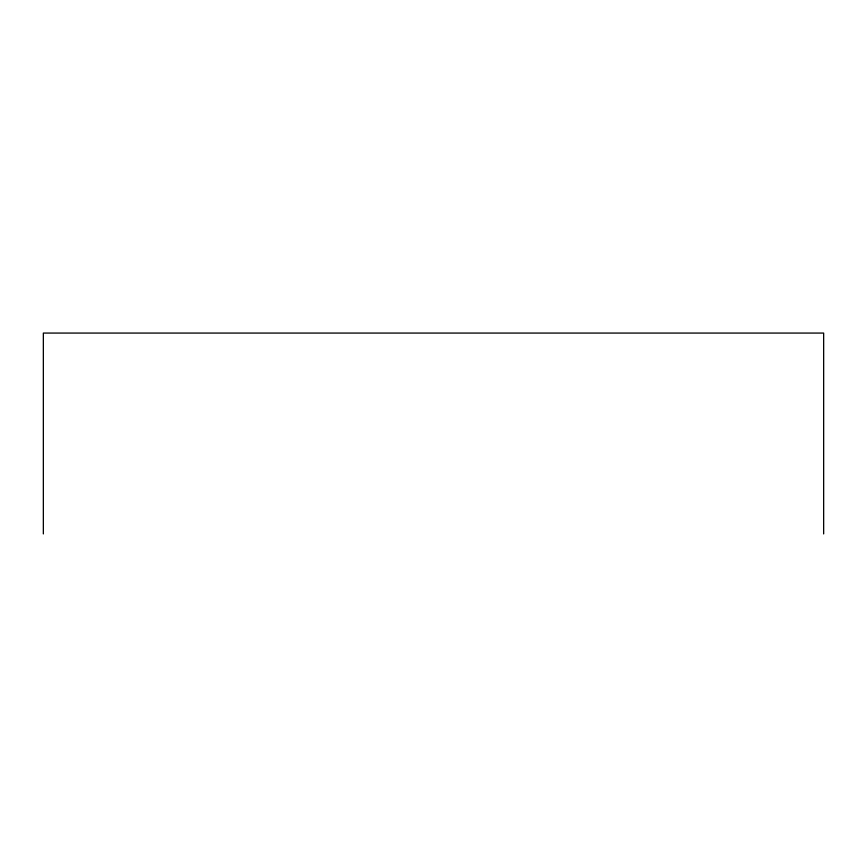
<?xml version="1.0" encoding="UTF-8"?>
<svg xmlns="http://www.w3.org/2000/svg" width="867" height="867" viewBox="0 0 867 867"><rect width="100%" height="100%" fill="white"/><g stroke="black" fill="none" stroke-linecap="round" stroke-linejoin="round"><path stroke-width="1.3" d="M823.65 533.931L823.65 333.069L43.35 333.069L43.35 533.931"/></g></svg>
